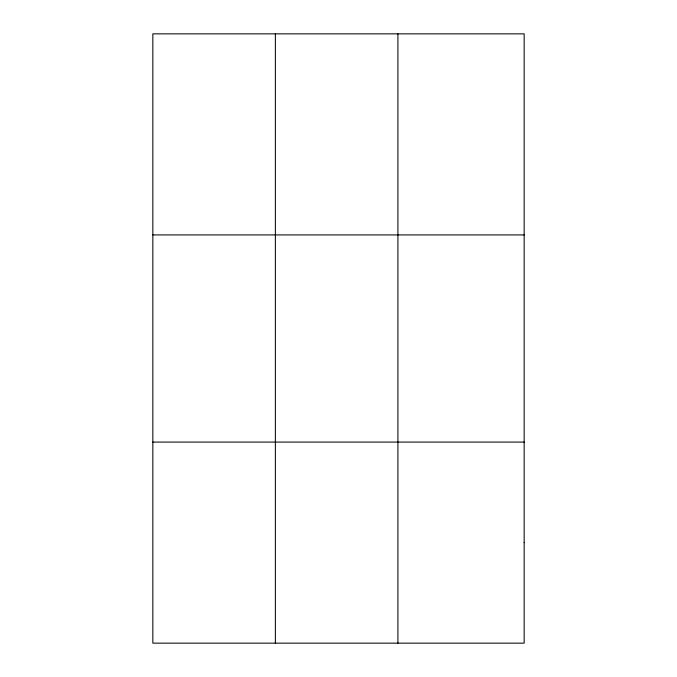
<?xml version="1.0" encoding="UTF-8"?>
<svg xmlns="http://www.w3.org/2000/svg" width="677" height="677" viewBox="0 0 677 677"><rect width="100%" height="100%" fill="white"/><g stroke="black" fill="none" stroke-linecap="round" stroke-linejoin="round"><path stroke-width="1.02" d="M275.378 643.15L275.378 33.85M397.915 643.15L397.915 33.85M152.841 234.919L524.159 234.919M152.841 442.081L524.159 442.081M524.159 542.615L524.159 643.15L152.841 643.15L152.841 33.85L524.159 33.85L524.159 542.615"/></g></svg>
